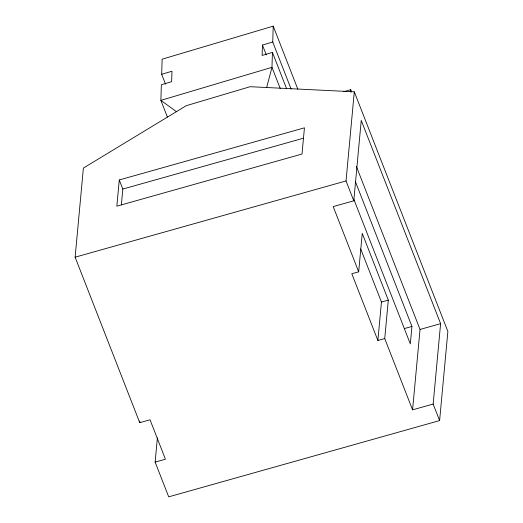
<?xml version="1.0" encoding="UTF-8"?>
<svg xmlns="http://www.w3.org/2000/svg" width="523" height="523" viewBox="0 0 523 523"><rect width="100%" height="100%" fill="white"/><g stroke="black" fill="none" stroke-linecap="round" stroke-linejoin="round"><path stroke-width="0.78" d="M165.53 84.164L161.679 74.292L162.137 59.184L273.222 26.15L297.822 89.139M273.222 26.15L272.738 42.003L262.441 45.07L262.128 55.451L272.424 52.392L286.65 88.818M272.424 52.392L271.973 67.33L266.625 87.635M155.135 462.103L165.425 459.214L150.023 419.773L139.739 422.669L75.122 257.192L83.392 168.066L186.253 105.692L250.099 86.707L354.293 91.806L447.878 331.464L439.608 420.59L168.707 496.85L155.135 462.103L157.39 437.81M119.27 179.951L116.838 206.167L302.013 154.043L304.445 127.828L119.27 179.951L122.827 189.051L121.349 204.944M139.739 422.669L139.889 421.048M358.68 271.823L362.249 233.376L388.308 300.117L384.738 338.564L377.881 340.493L351.822 273.751L358.68 271.823L333.21 206.598L353.783 200.806L346.03 180.938L354.293 91.806M353.783 200.806L361.243 120.414L440.608 323.665L433.155 404.057L439.608 420.59M377.881 340.493L381.45 302.046L360.72 248.955M355.379 181.592L411.941 326.444L410.32 343.918L353.757 199.067M433.155 404.057L412.575 409.849L420.034 329.457L356.366 166.399M350.338 92.081L350.763 89.714L343.683 91.695M161.679 74.292L171.975 71.233L171.655 81.68L161.359 84.739L160.881 100.364L167.406 117.06M122.827 189.051L303.294 138.255M75.122 257.192L346.03 180.938M381.45 302.046L388.308 300.117M404.318 328.588L411.941 326.444M420.034 329.457L440.608 323.665M176.552 111.745L160.881 100.364L271.973 67.33L280.269 88.577M350.763 89.714L351.652 91.989M272.738 42.003L291.115 89.06M384.738 338.564L412.575 409.849M262.441 45.07L266.299 54.935"/></g></svg>
